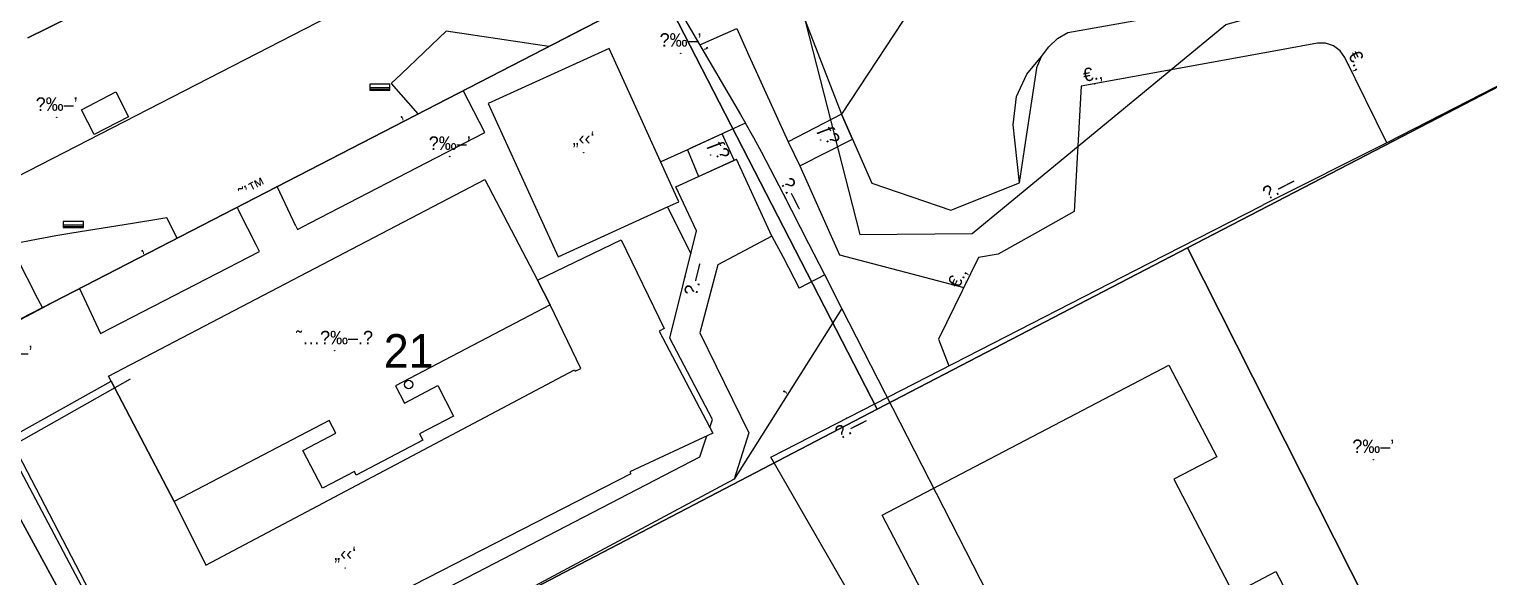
# Model space of a CAD drawing. Header units: metres. Extents: x 218299 to 220222, y 572714 to 574340.
# Drawn here: x 219539.4 to 219626.4, y 573970.7 to 574003.3 of the extents above; entities that cross this region are included whole.
import ezdxf
from ezdxf.enums import TextEntityAlignment as Align

# ---------------------------------------------------------------- set-up
doc = ezdxf.new("R2010")
doc.units = ezdxf.units.M
doc.header["$MEASUREMENT"] = 0
for name, color, linetype in [('1602', 44, 'Continuous'), ('1603', 44, 'Continuous'), ('6151', 102, 'CABLEUNDEXIST03'), ('A_POINTS', 2, 'Continuous'), ('M2200', 253, 'Continuous'), ('M2201', 253, 'Continuous'), ('M2202', 253, 'Continuous'), ('M2207', 253, 'Continuous'), ('M2401', 7, 'Continuous'), ('M2404', 7, 'Continuous'), ('M2407', 253, 'Continuous'), ('M2412', 253, 'Continuous'), ('M2420', 253, 'Continuous'), ('M2601', 253, 'Continuous'), ('M2602', 253, 'Continuous'), ('M2605', 253, 'Continuous'), ('M2612', 253, 'Continuous'), ('M2804', 253, 'Continuous'), ('M2809', 253, 'Continuous'), ('M5202', 253, 'Continuous'), ('M5250', 253, 'Continuous')]:
    doc.layers.add(name, color=color, linetype=linetype)
doc.styles.add('HEBTXT', font='HEBTXT')
doc.styles.add('MAVAT_HEBTXT', font='HEBTXT')
doc.linetypes.add('CABLEUNDEXIST03', pattern='A,3.5,[222,elecad.shx,S=0.01,R=0,X=0,Y=0],1.5', length=5)

# ---------------------------------------------------------------- blocks, each defined once
blk = doc.blocks.new('1603')
at = {"layer": 'A_POINTS'}
blk.add_circle((0, 0), 0.25, dxfattribs=at)
at = {"color": 0, "style": 'HEBTXT'}
blk.add_attdef('PARCEL_NUM', text='', height=2, dxfattribs=at).set_placement((0, 1), align=Align.CENTER)
at = {"color": 0, "style": 'HEBTXT', "flags": 1}
blk.add_attdef('LOT_NUM', text='', height=2, dxfattribs=at).set_placement((0, -2.5), align=Align.CENTER)
blk = doc.blocks.new('M2804')
blk.add_circle((0, 0), 0.025)
at = {"style": 'MAVAT_HEBTXT'}
blk.add_attdef('NAME', text='', height=0.8, dxfattribs=at).set_placement((0, 1.59), align=Align.MIDDLE)
blk = doc.blocks.new('M5202')
blk.add_lwpolyline([(-2, -0.53), (2, -0.53), (2, 0.67), (-2, 0.67)], close=True)
for points in [[(-2, 0), (2, 0)], [(-2, -0.33), (2, -0.33)]]:
    blk.add_lwpolyline(points)
at = {"style": 'MAVAT_HEBTXT', "flags": 1}
for tag, p in [('MARK', (0, 1.92)), ('HEIGHT', (0, -1.78)), ('NAME', (0, -4.35))]:
    blk.add_attdef(tag, text='', height=0.8, dxfattribs=at).set_placement(p, align=Align.MIDDLE)
blk = doc.blocks.new('M2207')
blk.add_circle((0, 0), 0.025)
at = {"style": 'MAVAT_HEBTXT'}
blk.add_attdef('NAME', text='', height=0.8, dxfattribs=at).set_placement((0, 1.59), align=Align.MIDDLE)
blk = doc.blocks.new('M2412')
blk.add_circle((0, 0), 0.025)
at = {"style": 'MAVAT_HEBTXT'}
blk.add_attdef('NAME', text='', height=0.8, dxfattribs=at).set_placement((0, 1.59), align=Align.MIDDLE)
blk = doc.blocks.new('M2601')
blk.add_circle((0, 0), 0.025)
at = {"style": 'MAVAT_HEBTXT'}
blk.add_attdef('NAME', text='', height=0.8, dxfattribs=at).set_placement((0, 1.59), align=Align.MIDDLE)
blk = doc.blocks.new('M2602')
blk.add_circle((0, 0), 0.025)
at = {"style": 'MAVAT_HEBTXT'}
blk.add_attdef('NAME', text='', height=0.8, dxfattribs=at).set_placement((0, 1.59), align=Align.MIDDLE)
blk = doc.blocks.new('M2605')
blk.add_circle((0, 0), 0.025)
at = {"style": 'MAVAT_HEBTXT'}
blk.add_attdef('NAME', text='', height=0.8, dxfattribs=at).set_placement((0, 1.59), align=Align.MIDDLE)
blk = doc.blocks.new('M2612')
blk.add_circle((0, 0), 0.025)
at = {"style": 'MAVAT_HEBTXT'}
blk.add_attdef('NAME', text='', height=0.8, dxfattribs=at).set_placement((0, 1.59), align=Align.MIDDLE)
blk = doc.blocks.new('M2202')
blk.add_circle((0, 0), 0.025)
at = {"style": 'MAVAT_HEBTXT'}
blk.add_attdef('NAME', text='', height=0.8, dxfattribs=at).set_placement((0, 1.59), align=Align.MIDDLE)
blk = doc.blocks.new('111')
at = {"layer": 'M2200'}
blk.add_polyline3d([(219593.036, 573969.058, 608.055), (219590.235, 573974.418, 607.905), (219607.314, 573983.344, 607.905), (219610.164, 573977.89, 607.905), (219607.605, 573976.552, 607.905), (219611.168, 573969.736, 608.055), (219613.686, 573971.053, 608.055), (219616.552, 573965.591, 607.905)], dxfattribs=at)
at = {"layer": 'M2201'}
blk.add_polyline3d([(219544.16, 573982.687, 592.94), (219566.57, 573994.392, 592.94), (219569.696, 573988.407, 592.94), (219570.467, 573986.931, 592.94), (219570.467, 573986.931, 592.94), (219561.242, 573982.112, 592.94), (219561.778, 573981.087, 592.94), (219563.761, 573982.123, 591.59), (219564.705, 573980.315, 591.59), (219562.675, 573979.255, 592.94), (219562.875, 573978.872, 592.94), (219558.906, 573976.799, 592.94), (219558.799, 573977.005, 592.94), (219556.896, 573976.012, 591.59), (219555.723, 573978.258, 591.59), (219557.69, 573979.286, 592.94), (219557.288, 573980.056, 592.94), (219548.054, 573975.232, 592.94), (219548.054, 573975.232, 592.94), (219544.317, 573982.387, 592.94)], close=True, dxfattribs=at)
at = {"layer": 'M2207'}
for points in [[(219578.124, 573993.068, 593.015), (219573.964, 574002.199, 593.015), (219566.767, 573998.92, 593.015), (219570.927, 573989.79, 593.015), (219577.454, 573992.763, 593.015), (219578.124, 573993.068, 593.015)], [(219572.293, 573983.147, 593.69), (219570.467, 573986.931, 592.79), (219569.696, 573988.407, 592.79), (219574.694, 573990.795, 592.64), (219577.239, 573985.531, 592.64), (219576.956, 573985.369, 593.54), (219580.147, 573979.296, 593.54), (219575.203, 573976.998, 593.529), (219575.259, 573976.865, 592.554), (219546.931, 573962.368, 593.465), (219546.931, 573962.368, 593.465), (219538.28, 573979.011, 592.565), (219538.28, 573979.011, 592.565), (219544.317, 573982.387, 592.565), (219548.054, 573975.232, 592.565), (219549.951, 573971.434, 592.565), (219571.907, 573983.066, 592.565), (219571.95, 573982.976, 593.69)]]:
    blk.add_polyline3d(points, close=True, dxfattribs=at)
at = {"layer": 'M2401'}
blk.add_polyline3d([(219539.349, 574002.826, 589.333), (219540.51, 574003.403, 589.333), (219541.674, 574003.971, 589.333), (219544.011, 574005.084, 589.333), (219546.003, 574006.012, 589.333), (219548.703, 574007.27, 589.333), (219550.735, 574008.211, 589.333), (219552.77, 574009.146, 589.333), (219554.806, 574010.08, 589.333), (219556.84, 574011.018, 589.333), (219557.213, 574011.207, 589.333), (219557.394, 574011.313, 589.333), (219557.574, 574011.431, 589.333), (219557.737, 574011.612, 589.333), (219557.796, 574011.722, 589.333), (219557.848, 574011.836, 589.333), (219557.957, 574012.195, 589.333), (219557.918, 574012.362, 589.333), (219556.761, 574014.235, 589.333), (219555.605, 574016.108, 589.333)], dxfattribs=at)
at = {"layer": 'M2404'}
blk.add_polyline3d([(219555.605, 574016.108, 589.379), (219556.761, 574014.235, 589.379), (219557.918, 574012.362, 589.379), (219557.957, 574012.195, 589.379), (219557.848, 574011.836, 589.379), (219557.796, 574011.722, 589.379), (219557.737, 574011.612, 589.379), (219557.574, 574011.431, 589.379), (219557.394, 574011.313, 589.379), (219557.213, 574011.207, 589.379), (219556.84, 574011.018, 589.379), (219554.806, 574010.08, 589.379), (219552.77, 574009.146, 589.379), (219550.735, 574008.211, 589.379), (219548.703, 574007.27, 589.379), (219546.003, 574006.012, 589.379), (219544.011, 574005.084, 589.379), (219541.674, 574003.971, 589.379), (219540.51, 574003.403, 589.379), (219539.349, 574002.826, 589.379)], dxfattribs=at)
at = {"layer": 'M2407'}
for points in [[(219615.879, 574028.317, 590.908), (219615.55, 574028.36, 590.908), (219612.985, 574027.075, 590.908), (219610.396, 574022.215, 590.908), (219610.074, 574022.066, 590.908), (219609.604, 574022.019, 590.908), (219607.744, 574022.206, 590.833), (219601.694, 574020.389, 590.758), (219597.176, 574018.531, 590.758), (219594.94, 574017.35, 590.758), (219594.131, 574016.86, 590.758), (219588.457, 574011.806, 590.758), (219586.215, 574007.097, 590.758), (219585.191, 574005.021, 590.758), (219586.501, 574001.656, 590.683), (219587.812, 573998.291, 590.608), (219587.812, 573998.291, 590.608)], [(219564.264, 574003.225, 589.708), (219561.601, 574000.684, 589.708)], [(219579.373, 574002.41, 590.608), (219581.574, 574003.383, 590.608), (219582.298, 574001.785, 590.608)], [(219582.298, 574001.785, 590.608), (219584.628, 573996.644, 590.608), (219585.33, 573995.208, 591.208), (219587.69, 573989.916, 591.508), (219595.094, 573987.971, 591.508)], [(219561.601, 574000.684, 589.708), (219560.996, 574000.107, 589.708), (219562.576, 573998.298, 589.708)], [(219556.159, 573991.817, 589.708), (219566.569, 573997.184, 589.708), (219565.277, 573999.69, 589.708)], [(219583.656, 573991.026, 590.908), (219581.566, 573995.613, 590.908)], [(219577.454, 573992.763, 589.842), (219578.836, 573989.973, 589.842)], [(219545.578, 573991.777, 589.558), (219541.974, 573991.194, 589.558)], [(219547.142, 573992.031, 589.558), (219545.578, 573991.777, 589.558)], [(219548.24, 573990.906, 589.558), (219547.62, 573992.108, 589.558), (219547.142, 573992.031, 589.558)], [(219555.303, 573991.623, 589.708), (219555.404, 573991.428, 589.708), (219556.159, 573991.817, 589.708)], [(219539.535, 573990.756, 589.558), (219538.73, 573990.603, 589.558), (219538.647, 573989.81, 589.558), (219539.929, 573987.318, 589.558)], [(219541.974, 573991.194, 589.558), (219541.023, 573991.04, 589.558), (219539.535, 573990.756, 589.558)], [(219543.683, 573985.23, 589.708), (219553.154, 573990.113, 589.708), (219552.951, 573990.506, 589.708)], [(219539.929, 573987.318, 589.558), (219540.217, 573986.757, 589.558)], [(219538.28, 573979.011, 589.728), (219535.365, 573984.189, 589.638), (219540.217, 573986.757, 589.558)]]:
    blk.add_polyline3d(points, dxfattribs=at)
at = {"layer": 'M2412'}
for points in [[(219587.812, 573998.291, 590.608), (219584.628, 573996.644, 590.608), (219585.33, 573995.208, 591.208), (219588.471, 573996.8, 591.208)], [(219580.702, 573997.114, 590.983), (219578.629, 573996.167, 589.858), (219579.303, 573994.583, 589.858), (219581.412, 573995.543, 590.911)]]:
    blk.add_polyline3d(points, close=True, dxfattribs=at)
at = {"layer": 'M2420'}
for points in [[(219583.3, 574013), (219588.91, 573991.12), (219595.59, 573991.19), (219610.7, 574003.62), (219618.5, 574005.81), (219622.09, 574008), (219622.91, 574014.38), (219627.41, 574021.12), (219642.5, 574031.19), (219683.59, 574060.19), (219704.09, 574076.19), (219720.7, 574086.81), (219740, 574099.12), (219763.761, 574118.454)], [(219316.036, 573867.423), (219367.59, 573898.12), (219408.3, 573924.38), (219456.91, 573949.88), (219513.91, 573985.19), (219526.5, 573988.31), (219573, 574012.19), (219574.5, 574016.38)]]:
    blk.add_lwpolyline(points, dxfattribs=at)
at = {"layer": 'M2601'}
for points in [[(219577.333, 574005.906, 592.483), (219581.789, 573998.269, 592.483)], [(219570.371, 574002.317, 590.479), (219564.264, 574003.225, 590.479)], [(219567.986, 574001.087, 592.407), (219572.359, 574003.341, 592.442)], [(219555.488, 573994.643, 592.306), (219567.986, 574001.087, 592.407)], [(219581.789, 573998.269, 592.483), (219582.092, 573997.75, 592.483)], [(219554.192, 573993.975, 592.295), (219555.488, 573994.643, 592.306)], [(219555.303, 573991.623, 590.833), (219555.303, 573991.623, 590.833), (219554.192, 573993.975, 590.833)], [(219540.774, 573987.047, 592.195), (219542.432, 573987.911, 592.2), (219551.808, 573992.745, 592.276)], [(219552.951, 573990.506, 590.833), (219552.951, 573990.506, 590.833), (219551.963, 573992.442, 590.833), (219551.885, 573992.594, 590.833), (219551.808, 573992.745, 590.833)], [(219542.432, 573987.911, 590.533), (219543.683, 573985.23, 590.533)], [(219540.217, 573986.757, 592.194), (219540.774, 573987.047, 592.195)], [(219587.839, 573986.715, 593.833), (219581.419, 573976.547, 593.833)]]:
    blk.add_polyline3d(points, dxfattribs=at)
at = {"layer": 'M2602'}
for points in [[(219599.437, 574001.031, 591.658), (219599.442, 574001.064, 591.658), (219599.73, 574001.709, 591.658), (219600.151, 574002.295, 591.658), (219600.681, 574002.785, 591.658), (219601.285, 574003.151, 591.658), (219619.363, 574006.355, 591.658), (219619.793, 574006.521, 591.658), (219619.842, 574006.539, 591.658), (219620.256, 574006.894, 591.658), (219620.522, 574007.369, 591.658), (219620.609, 574007.875, 591.658), (219621.301, 574023.629, 591.658), (219623.219, 574023.699, 591.658)], [(219613.473, 574002.016, 592.054), (219602.091, 573999.942, 592.054), (219601.674, 573992.481, 592.054), (219599.476, 573991.257, 592.054)], [(219620.303, 573996.571, 592.054), (219617.796, 574001.662, 592.054), (219617.52, 574002.049, 592.054), (219617.119, 574002.346, 592.054), (219616.646, 574002.503, 592.054), (219616.171, 574002.507, 592.054), (219613.473, 574002.016, 592.054)], [(219598.703, 573996.177, 591.658), (219599.437, 574001.031, 591.658)], [(219582.092, 573997.75, 590.983), (219581.744, 573997.591, 590.983), (219581.397, 573997.432, 590.983), (219580.823, 573997.17, 590.983)], [(219580.823, 573997.17, 590.983), (219580.702, 573997.114, 590.983), (219578.917, 573996.298, 590.983)], [(219578.917, 573996.298, 590.983), (219578.629, 573996.167, 590.983), (219577.043, 573995.442, 590.983)], [(219598.404, 573994.198, 591.658), (219598.703, 573996.177, 591.658)], [(219599.476, 573991.257, 592.054), (219597.14, 573989.957, 592.054), (219595.965, 573989.748, 592.054), (219593.585, 573984.892, 592.054), (219594.204, 573983.298, 592.054)], [(219608.679, 573946.005, 591.793), (219587.839, 573986.715, 591.793), (219586.816, 573988.713, 591.793)]]:
    blk.add_polyline3d(points, dxfattribs=at)
at = {"layer": 'M2605'}
for points in [[(219619.314, 574029.912, 591.808), (219615.879, 574028.317, 591.808), (219615.879, 574028.317, 591.808), (219614.539, 574014.523, 591.658), (219602.545, 574007.042, 591.808), (219595.158, 574009.447, 591.658), (219587.812, 573998.291, 591.658), (219588.471, 573996.8, 591.658), (219589.627, 573994.181, 591.658), (219594.323, 573992.572, 591.658), (219598.404, 573994.198, 591.658)], [(219652.712, 574008.263, 593.983), (219646.99, 574010.271, 593.983), (219620.303, 573996.571, 594.1), (219613.042, 573992.94, 593.516)], [(219586.816, 573988.713, 591.583), (219585.868, 573990.564, 591.583), (219584.357, 573993.516, 591.583), (219583.068, 573995.995, 590.833), (219582.58, 573996.872, 590.908), (219582.092, 573997.75, 590.983)], [(219579.966, 573979.641, 590.983), (219580.12, 573980.103, 590.983), (219577.581, 573984.951, 590.833), (219579.177, 573991.337, 590.983), (219577.937, 573993.961, 590.983), (219579.303, 573994.583, 590.954), (219581.395, 573995.535, 590.911), (219581.566, 573995.613, 590.908)], [(219606.142, 573989.41, 593.399), (219612.876, 573992.857, 593.503)], [(219613.042, 573992.94, 593.516), (219612.876, 573992.857, 593.503)], [(219583.656, 573991.026, 591.883), (219580.435, 573989.315, 591.883), (219579.369, 573985.27, 591.883), (219582.285, 573979.318, 591.883), (219581.419, 573976.547, 591.883), (219565.965, 573968.277, 591.883), (219544.791, 573957.304, 591.883), (219544.791, 573957.304, 591.883), (219544.303, 573948.022, 592.783)], [(219583.656, 573991.026, 591.883), (219584.339, 573989.766, 591.778), (219585.298, 573987.936, 591.583)], [(219591.173, 573964.756, 593.533), (219590.266, 573966.307, 593.551), (219583.604, 573977.872, 593.053), (219606.142, 573989.41, 593.399)], [(219586.816, 573988.713, 591.583), (219585.298, 573987.936, 591.583), (219585.298, 573987.936, 591.583), (219585.298, 573987.936, 591.583)], [(219548.455, 573959.203, 590.833), (219547.367, 573961.304, 590.833), (219547.367, 573961.304, 590.833), (219547.486, 573961.366, 590.833), (219579.381, 573977.894, 590.983), (219579.795, 573979.132, 590.983)]]:
    blk.add_polyline3d(points, dxfattribs=at)
at = {"layer": 'M2612'}
blk.add_polyline3d([(219551.808, 573992.745, 592.276), (219554.192, 573993.975, 592.295)], dxfattribs=at)
at = {"layer": 'M2809'}
blk.add_polyline3d([(219585.191, 574005.021, 590.758), (219586.501, 574001.656, 590.683), (219587.812, 573998.291, 590.608), (219589.627, 573994.181, 591.658), (219594.323, 573992.572, 591.658), (219598.404, 573994.198, 591.658), (219598.029, 573997.651, 591.658), (219598.236, 573999.328, 591.658), (219598.848, 574000.656, 591.658), (219599.73, 574001.709, 591.658), (219600.151, 574002.295, 591.658), (219600.681, 574002.785, 591.658), (219601.285, 574003.151, 591.658), (219619.363, 574006.355, 591.658)], dxfattribs=at)
at = {"layer": 'M5250'}
blk.add_polyline3d([(219544.58, 573999.604, 589.447), (219545.337, 573998.135, 589.447), (219543.293, 573997.081, 589.447), (219542.536, 573998.551, 589.447), (219544.58, 573999.604, 589.447)], dxfattribs=at)
at = {"layer": 'M2202'}
ref = blk.add_blockref('M2202', (219557.617, 573984.204), dxfattribs=dict(at, xscale=0.5, yscale=0.5, zscale=0.5))
ref.add_attrib('NAME', '˜…\x81‰–.\x8e', dxfattribs={"layer": '0', "height": 0.8, "style": 'MAVAT_HEBTXT'}).set_placement((219557.617, 573984.999), align=Align.MIDDLE)
at = {"layer": 'M2207'}
ref = blk.add_blockref('M2207', (219572.446, 573995.994), dxfattribs=dict(at, xscale=0.5, yscale=0.5, zscale=0.5))
ref.add_attrib('NAME', '„‹‹‘', dxfattribs={"layer": '0', "height": 0.8, "style": 'MAVAT_HEBTXT'}).set_placement((219572.446, 573996.79), align=Align.MIDDLE)
ref = blk.add_blockref('M2207', (219558.246, 573971.273), dxfattribs=dict(at, xscale=0.5, yscale=0.5, zscale=0.5))
ref.add_attrib('NAME', '„‹‹‘', dxfattribs={"layer": '0', "height": 0.8, "style": 'MAVAT_HEBTXT'}).set_placement((219558.246, 573972.069), align=Align.MIDDLE)
at = {"layer": 'M2412'}
ref = blk.add_blockref('M2412', (219586.564, 573996.74), dxfattribs=dict(at, xscale=0.5, yscale=0.5, zscale=0.5))
ref.add_attrib('NAME', 'ƒ\x8e', dxfattribs={"layer": '0', "height": 0.8, "rotation": 300.70058, "style": 'MAVAT_HEBTXT'}).set_placement((219587.037, 573997.021), align=Align.MIDDLE)
ref = blk.add_blockref('M2412', (219580.013, 573995.85), dxfattribs=dict(at, xscale=0.5, yscale=0.5, zscale=0.5))
ref.add_attrib('NAME', 'ƒ\x8e', dxfattribs={"layer": '0', "height": 0.8, "rotation": 300.70058, "style": 'MAVAT_HEBTXT'}).set_placement((219580.486, 573996.131), align=Align.MIDDLE)
at = {"layer": 'M2601'}
ref = blk.add_blockref('M2601', (219579.561, 574002.088), dxfattribs=dict(at, xscale=0.5, yscale=0.5, zscale=0.5))
ref.add_attrib('NAME', '‚', dxfattribs={"layer": '0', "height": 0.8, "rotation": 300.26279, "style": 'MAVAT_HEBTXT'}).set_placement((219580.036, 574002.365), align=Align.MIDDLE)
ref = blk.add_blockref('M2601', (219561.737, 573997.865), dxfattribs=dict(at, xscale=0.5, yscale=0.5, zscale=0.5))
ref.add_attrib('NAME', '‚', dxfattribs={"layer": '0', "height": 0.8, "rotation": 27.27611, "style": 'MAVAT_HEBTXT'}).set_placement((219561.485, 573998.354), align=Align.MIDDLE)
ref = blk.add_blockref('M2601', (219546.289, 573989.9), dxfattribs=dict(at, xscale=0.5, yscale=0.5, zscale=0.5))
ref.add_attrib('NAME', '‚', dxfattribs={"layer": '0', "height": 0.8, "rotation": 27.27611, "style": 'MAVAT_HEBTXT'}).set_placement((219546.037, 573990.389), align=Align.MIDDLE)
ref = blk.add_blockref('M2601', (219584.629, 573981.631), dxfattribs=dict(at, xscale=0.5, yscale=0.5, zscale=0.5))
ref.add_attrib('NAME', '‚', dxfattribs={"layer": '0', "height": 0.8, "rotation": 57.7312, "style": 'MAVAT_HEBTXT'}).set_placement((219584.164, 573981.925), align=Align.MIDDLE)
at = {"layer": 'M2602'}
ref = blk.add_blockref('M2602', (219618.013, 574001.22), dxfattribs=dict(at, xscale=0.5, yscale=0.5, zscale=0.5))
ref.add_attrib('NAME', '€.‚', dxfattribs={"layer": '0', "height": 0.8, "rotation": 296.21727, "style": 'MAVAT_HEBTXT'}).set_placement((219618.507, 574001.463), align=Align.MIDDLE)
ref = blk.add_blockref('M2602', (219602.868, 574000.084), dxfattribs=dict(at, xscale=0.5, yscale=0.5, zscale=0.5))
ref.add_attrib('NAME', '€.‚', dxfattribs={"layer": '0', "height": 0.8, "rotation": 10.32434, "style": 'MAVAT_HEBTXT'}).set_placement((219602.77, 574000.625), align=Align.MIDDLE)
ref = blk.add_blockref('M2602', (219595.25, 573988.288), dxfattribs=dict(at, xscale=0.5, yscale=0.5, zscale=0.5))
ref.add_attrib('NAME', '€.‚', dxfattribs={"layer": '0', "height": 0.8, "rotation": 63.88936, "style": 'MAVAT_HEBTXT'}).set_placement((219594.756, 573988.53), align=Align.MIDDLE)
at = {"layer": 'M2605'}
ref = blk.add_blockref('M2605', (219584.468, 573993.298), dxfattribs=dict(at, xscale=0.5, yscale=0.5, zscale=0.5))
ref.add_attrib('NAME', '\x9a.—', dxfattribs={"layer": '0', "height": 0.8, "rotation": 297.10866, "style": 'MAVAT_HEBTXT'}).set_placement((219584.958, 573993.549), align=Align.MIDDLE)
ref = blk.add_blockref('M2605', (219614.097, 573993.468), dxfattribs=dict(at, xscale=0.5, yscale=0.5, zscale=0.5))
ref.add_attrib('NAME', '\x9a.—', dxfattribs={"layer": '0', "height": 0.8, "rotation": 27.10866, "style": 'MAVAT_HEBTXT'}).set_placement((219613.846, 573993.957), align=Align.MIDDLE)
ref = blk.add_blockref('M2605', (219578.491, 573988.594), dxfattribs=dict(at, xscale=0.5, yscale=0.5, zscale=0.5))
ref.add_attrib('NAME', '\x9a.—', dxfattribs={"layer": '0', "height": 0.8, "rotation": 75.96487, "style": 'MAVAT_HEBTXT'}).set_placement((219579.025, 573988.461), align=Align.MIDDLE)
ref = blk.add_blockref('M2605', (219588.129, 573980.189), dxfattribs=dict(at, xscale=0.5, yscale=0.5, zscale=0.5))
ref.add_attrib('NAME', '\x9a.—', dxfattribs={"layer": '0', "height": 0.8, "rotation": 27.10866, "style": 'MAVAT_HEBTXT'}).set_placement((219588.38, 573979.699), align=Align.MIDDLE)
at = {"layer": 'M2612'}
ref = blk.add_blockref('M2612', (219553, 573993.36), dxfattribs=dict(at, xscale=0.5, yscale=0.5, zscale=0.5))
ref.add_attrib('NAME', '˜’™', dxfattribs={"layer": '0', "height": 0.8, "rotation": 27.27611, "style": 'MAVAT_HEBTXT'}).set_placement((219552.748, 573993.849), align=Align.MIDDLE)
at = {"layer": 'M2804'}
ref = blk.add_blockref('M2804', (219578.227, 574001.911, 604.708), dxfattribs=dict(at, xscale=0.5, yscale=0.5, zscale=0.5))
ref.add_attrib('NAME', '\x8d‰–’', dxfattribs={"layer": '0', "height": 0.8, "style": 'MAVAT_HEBTXT'}).set_placement((219578.227, 574002.707, 604.708), align=Align.MIDDLE)
ref = blk.add_blockref('M2804', (219541.062, 573998.09, 601.843), dxfattribs=dict(at, xscale=0.5, yscale=0.5, zscale=0.5))
ref.add_attrib('NAME', '\x8d‰–’', dxfattribs={"layer": '0', "height": 0.8, "style": 'MAVAT_HEBTXT'}).set_placement((219541.062, 573998.885, 601.843), align=Align.MIDDLE)
ref = blk.add_blockref('M2804', (219564.474, 573995.766, 599.008), dxfattribs=dict(at, xscale=0.5, yscale=0.5, zscale=0.5))
ref.add_attrib('NAME', '\x8d‰–’', dxfattribs={"layer": '0', "height": 0.8, "style": 'MAVAT_HEBTXT'}).set_placement((219564.474, 573996.562, 599.008), align=Align.MIDDLE)
ref = blk.add_blockref('M2804', (219538.373, 573983.316, 602.25), dxfattribs=dict(at, xscale=0.5, yscale=0.5, zscale=0.5))
ref.add_attrib('NAME', '\x8d‰–’', dxfattribs={"layer": '0', "height": 0.8, "style": 'MAVAT_HEBTXT'}).set_placement((219538.373, 573984.112, 602.25), align=Align.MIDDLE)
ref = blk.add_blockref('M2804', (219619.487, 573977.723, 611.702), dxfattribs=dict(at, xscale=0.5, yscale=0.5, zscale=0.5))
ref.add_attrib('NAME', '\x8d‰–’', dxfattribs={"layer": '0', "height": 0.8, "style": 'MAVAT_HEBTXT'}).set_placement((219619.487, 573978.519, 611.702), align=Align.MIDDLE)
at = {"layer": 'M5202', "xscale": 0.3, "yscale": 0.3, "zscale": 0.3}
for p in [(219560.316, 573999.864, 589.708), (219542.056, 573991.694, 589.52)]:
    blk.add_blockref('M5202', p, dxfattribs=at)

msp = doc.modelspace()

# ---------------------------------------------------------------- linework, layer by layer
at = {"layer": '1602'}
for points in [[(219723.9285, 574082.2931), (219672.8279, 574051.7379), (219672.4313, 574049.9132), (219661.9572, 574043.9608), (219661.3227, 574040.9461), (219674.9625, 574017.1933), (219658.814, 574007.6345), (219654.3705, 574005.0154), (219652.7038, 574008.1882), (219646.1967, 574009.9319), (219608.4264, 573990.3277), (219589.938, 573980.7241), (219577.0421, 574005.7593), (219567.5277, 574023.9848), (219576.0095, 574029.2175), (219598.8201, 574043.3976), (219596.7829, 574046.0182), (219621.3172, 574059.9378)], [(219437.3039, 573938.9762), (219497.3748, 573975.3068), (219488.7622, 573990.0598), (219505.4585, 573999.9561), (219506.362, 574002.6066), (219523.6769, 573997.2083), (219567.5277, 574023.9848), (219577.0421, 574005.7593), (219533.8352, 573983.4866), (219529.7884, 573981.423), (219489.3996, 573960.6283), (219446.8683, 573938.5637)]]:
    msp.add_lwpolyline(points, dxfattribs=at)
for points in [[(219624.92, 573957.6921), (219608.4264, 573990.3277), (219646.1967, 574009.9319), (219652.7038, 574008.1882), (219654.3705, 574005.0154), (219668.9227, 573976.9348), (219661.1543, 573972.891), (219625.4492, 573957.0033)], [(219564.5202, 573967.4778), (219547.2393, 573958.8349), (219533.8352, 573983.4866), (219577.0421, 574005.7593), (219589.938, 573980.7241)], [(219603.4006, 573926.0078), (219600.8444, 573926.8154), (219589.7522, 573920.8556), (219564.5202, 573967.4778), (219589.938, 573980.7241), (219608.4264, 573990.3277), (219624.92, 573957.6921), (219619.3009, 573954.8696), (219619.7771, 573953.9971), (219608.4301, 573948.1238), (219615.3699, 573934.7513), (219614.5024, 573932.0047)], [(219541.7694, 573959.0713), (219529.7884, 573981.423), (219533.8352, 573983.4866), (219547.2393, 573958.8349), (219540.7428, 573939.6978), (219536.6162, 573942.156)]]:
    msp.add_lwpolyline(points, close=True, dxfattribs=at)
at = {"layer": '6151'}
msp.add_lwpolyline([(219541.0788, 573939.1318), (219542.3174, 573940.2591), (219542.5592, 573942.3551), (219548.5314, 573958.883), (219538.1988, 573978.4258), (219545.4617, 573982.5375)], dxfattribs=at)

# ---------------------------------------------------------------- block references
msp.add_blockref('111', (0, 0))
at = {"layer": '1603'}
msp.add_blockref('1603', (219562.0309, 573982.1905), dxfattribs=at).add_auto_attribs({'PARCEL_NUM': '21'})

doc.saveas('drawing.dxf')
